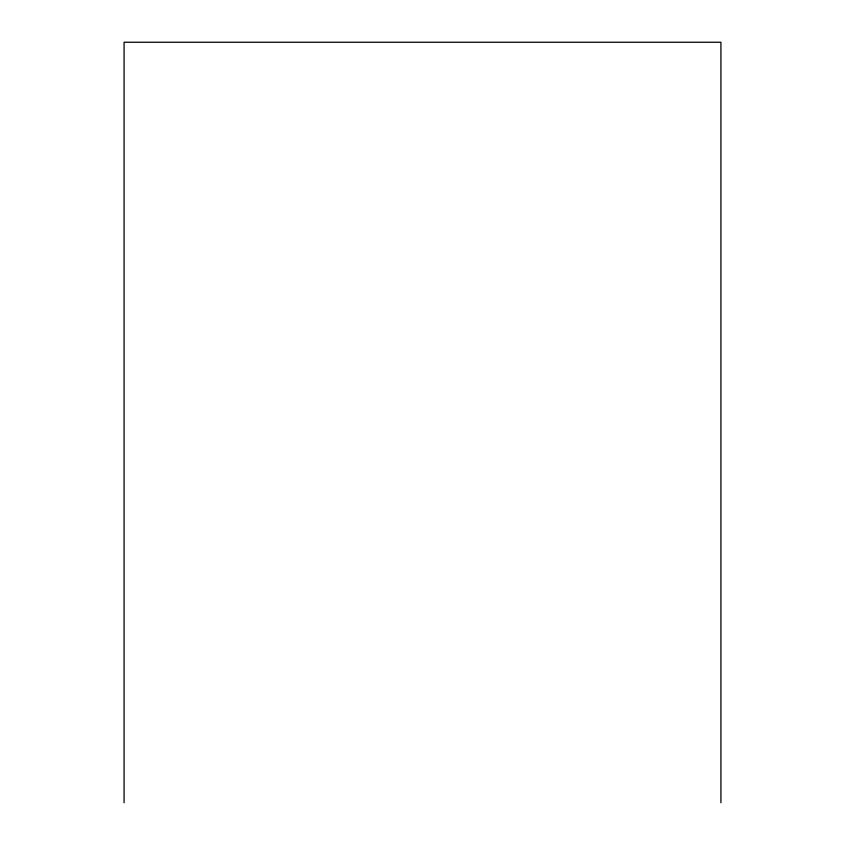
<?xml version="1.0" encoding="UTF-8"?>
<svg xmlns="http://www.w3.org/2000/svg" width="845" height="845" viewBox="0 0 845 845"><rect width="100%" height="100%" fill="white"/><g stroke="black" fill="none" stroke-linecap="round" stroke-linejoin="round"><path stroke-width="1.27" d="M720.922 802.75L720.922 42.25L124.078 42.25L124.078 802.75"/></g></svg>
